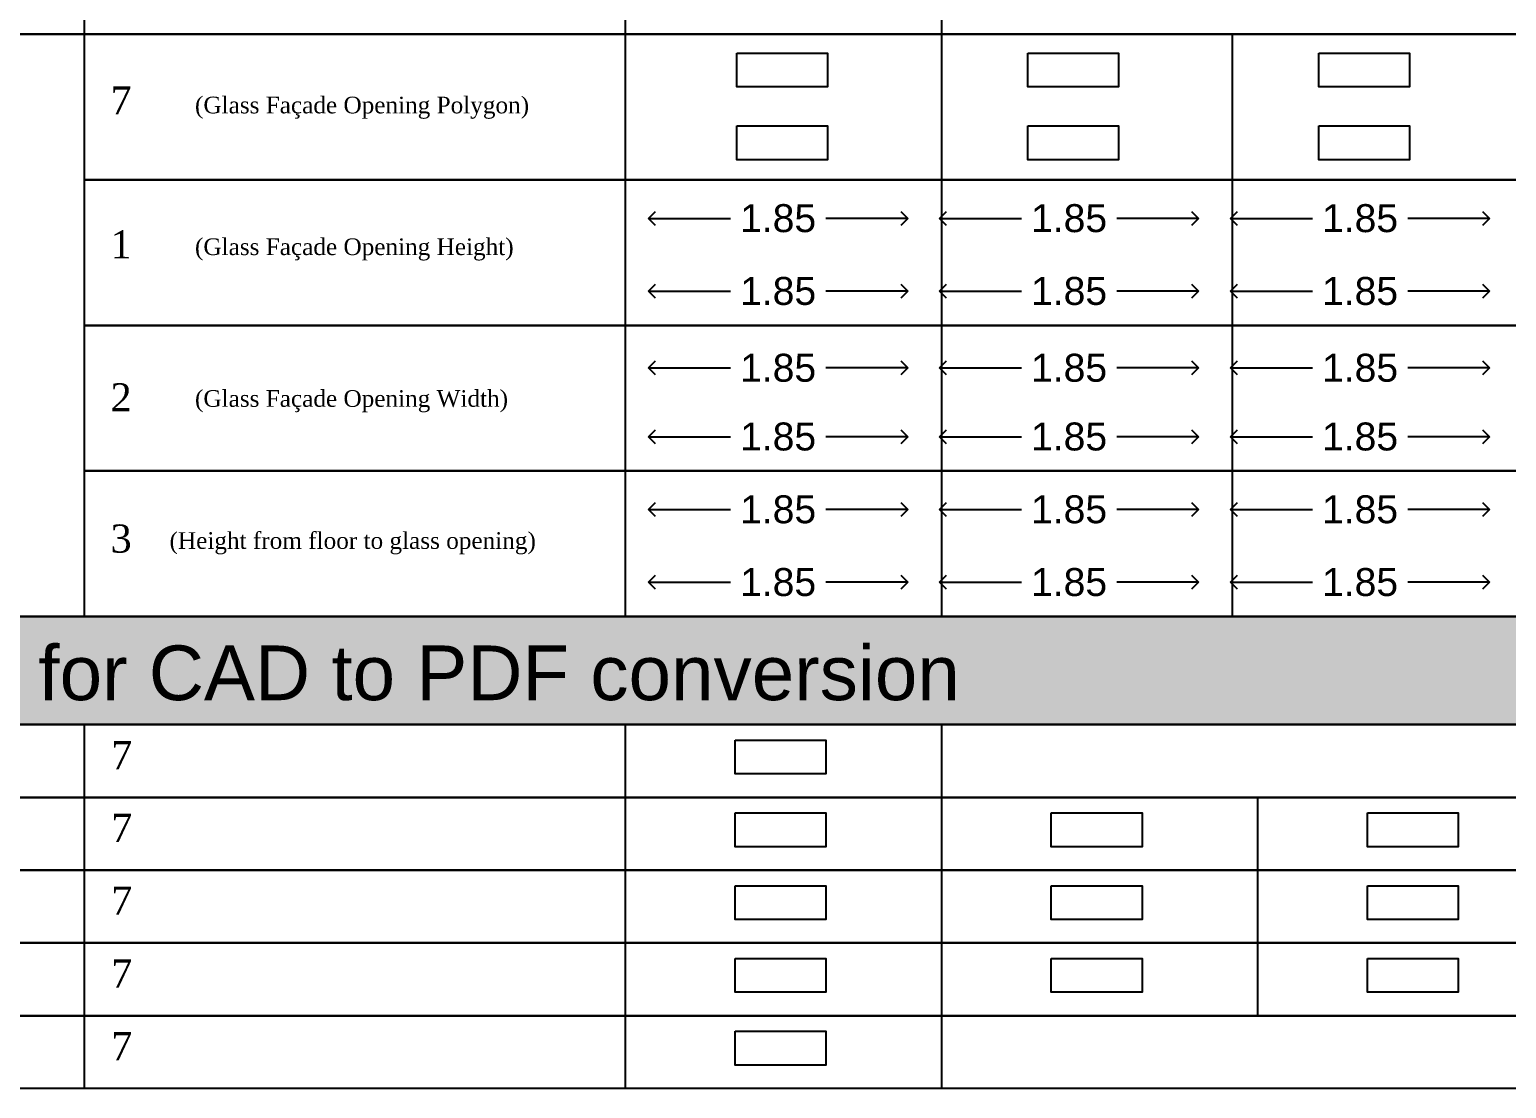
# Model space of a CAD drawing. Header units: millimetres. Extents: x -9481 to -9286, y 28706 to 28853.
# Drawn here: x -9462.12 to -9451.56, y 28735.88 to 28743.46 of the extents above; entities that cross this region are included whole.
import ezdxf

# ---------------------------------------------------------------- set-up
doc = ezdxf.new("R2010")
doc.units = ezdxf.units.MM
doc.header["$PDMODE"] = 34
doc.header["$PDSIZE"] = -15
doc.linetypes.add('CONTINULUS', pattern=[0])
for name, color, linetype in [('BLK_1_FLR_0_GLASS_FACADE_1', 7, 'Continuous'), ('BLK_1_FLR_0_GLASS_FACADE_2', 7, 'Continuous'), ('BLK_1_FLR_1_FLOOR_PLAN', 7, 'Continuous'), ('BLK_1_FLR_1_GLASS_FACADE_1', 7, 'Continuous'), ('BLK_1_FLR_1_GLASS_FACADE_2', 7, 'Continuous'), ('BLK_1_FLR_2_FLOOR_PLAN', 7, 'Continuous'), ('BLK_1_FLR_2_GLASS_FACADE_1', 7, 'Continuous'), ('BLK_1_FLR_2_GLASS_FACADE_2', 7, 'Continuous'), ('BLK_1_FLR_3_FLOOR_PLAN', 7, 'Continuous'), ('ELEVATION_PLAN_1', 7, 'Continuous'), ('ELEVATION_PLAN_2', 7, 'Continuous'), ('ELEVATION_PLAN_3', 7, 'Continuous'), ('HATCH', 7, 'Continuous'), ('SECTION_PLAN_1', 7, 'Continuous'), ('SECTION_PLAN_2', 7, 'Continuous'), ('SECTION_PLAN_3', 7, 'Continuous'), ('SERVICE_PLAN', 7, 'Continuous'), ('SITE_PLAN', 7, 'Continuous')]:
    doc.layers.add(name, color=color, linetype=linetype)
doc.layers.add('PLAN', color=7, linetype='Continuous', lineweight=40)
doc.styles.add('Arial', font='arial.ttf', dxfattribs={"height": 0.2})
doc.styles.add('MtXpl_Georgia', font='georgiab.ttf')
doc.styles.get("Standard").update_dxf_attribs({"font": 'arial.ttf', "height": 0.25})
doc.styles.add('style2', font='arial.ttf', dxfattribs={"height": 0.3})
doc.dimstyles.new('INT DIM', dxfattribs={"dimtxt": 0.3, "dimasz": 0.1, "dimexe": 0.18, "dimexo": 0.0625, "dimgap": 0.09, "dimtad": 0, "dimzin": 0, "dimdsep": 46, "dimtxsty": 'style2', "dimblk": 'OPEN90', "dimcen": 0.09, "dimse1": 1, "dimse2": 1, "dimclrd": 250, "dimclrt": 256, "dimadec": 0, "dimazin": 0, "dimtfac": 1, "dimtofl": 0, "dimtmove": 0, "dimatfit": 3, "dimfxl": 0, "dimtolj": 1, "dimtzin": 0, "dimlwd": -1, "dimarcsym": 0})

# ---------------------------------------------------------------- blocks, each defined once
blk = doc.blocks.new('_Open90')
at = {"layer": 'PLAN', "color": 0, "lineweight": -2}
for p, q in [((0, 0), (-1, 0)), ((-0.5, 0.5), (0, 0)), ((0, 0), (-0.5, -0.5))]:
    blk.add_line(p, q, dxfattribs=at)
blk = doc.blocks.new('*D237')
at = {"layer": 'BLK_1_FLR_0_GLASS_FACADE_1', "color": 250, "ltscale": 0.05}
for p, q in [((-9457.595628, 28742.10869), (-9457.109791, 28742.10869)), ((-9455.942353, 28742.10869), (-9456.428191, 28742.10869))]:
    blk.add_line(p, q, dxfattribs=at)
at = {"layer": 'Defpoints', "color": 0}
for p in [(-9457.695628, 28742.313232), (-9455.842353, 28742.313232), (-9455.842353, 28742.10869)]:
    blk.add_point(p, dxfattribs=at)
at = {"layer": 'BLK_1_FLR_0_GLASS_FACADE_1', "color": 250, "xscale": 0.1, "yscale": 0.1, "zscale": 0.1, "rotation": 180}
blk.add_blockref('_Open90', (-9457.695628, 28742.10869), dxfattribs=at)
at = {"layer": 'BLK_1_FLR_0_GLASS_FACADE_1', "color": 250, "xscale": 0.1, "yscale": 0.1, "zscale": 0.1}
blk.add_blockref('_Open90', (-9455.842353, 28742.10869), dxfattribs=at)
at = {"layer": 'BLK_1_FLR_0_GLASS_FACADE_1', "linetype": 'CONTINULUS', "ltscale": 0.05, "insert": (-9456.768991, 28742.10869), "char_height": 0.2, "attachment_point": 5, "style": 'Arial'}
blk.add_mtext('\\A1;1.85', dxfattribs=at)
blk = doc.blocks.new('*D238')
at = {"layer": 'BLK_1_FLR_0_GLASS_FACADE_2', "color": 250, "ltscale": 0.05}
for p, q in [((-9457.595628, 28741.588043), (-9457.109791, 28741.588043)), ((-9455.942353, 28741.588043), (-9456.428191, 28741.588043))]:
    blk.add_line(p, q, dxfattribs=at)
at = {"layer": 'Defpoints', "color": 0}
for p in [(-9457.695628, 28741.792585), (-9455.842353, 28741.792585), (-9455.842353, 28741.588043)]:
    blk.add_point(p, dxfattribs=at)
at = {"layer": 'BLK_1_FLR_0_GLASS_FACADE_2', "color": 250, "xscale": 0.1, "yscale": 0.1, "zscale": 0.1, "rotation": 180}
blk.add_blockref('_Open90', (-9457.695628, 28741.588043), dxfattribs=at)
at = {"layer": 'BLK_1_FLR_0_GLASS_FACADE_2', "color": 250, "xscale": 0.1, "yscale": 0.1, "zscale": 0.1}
blk.add_blockref('_Open90', (-9455.842353, 28741.588043), dxfattribs=at)
at = {"layer": 'BLK_1_FLR_0_GLASS_FACADE_2', "linetype": 'CONTINULUS', "ltscale": 0.05, "insert": (-9456.768991, 28741.588043), "char_height": 0.2, "attachment_point": 5, "style": 'Arial'}
blk.add_mtext('\\A1;1.85', dxfattribs=at)
blk = doc.blocks.new('*D241')
at = {"layer": 'BLK_1_FLR_0_GLASS_FACADE_2', "color": 250, "ltscale": 0.05}
for p, q in [((-9457.595628, 28740.546749), (-9457.109791, 28740.546749)), ((-9455.942353, 28740.546749), (-9456.428191, 28740.546749))]:
    blk.add_line(p, q, dxfattribs=at)
at = {"layer": 'Defpoints', "color": 0}
for p in [(-9457.695628, 28740.751292), (-9455.842353, 28740.751292), (-9455.842353, 28740.546749)]:
    blk.add_point(p, dxfattribs=at)
at = {"layer": 'BLK_1_FLR_0_GLASS_FACADE_2', "color": 250, "xscale": 0.1, "yscale": 0.1, "zscale": 0.1, "rotation": 180}
blk.add_blockref('_Open90', (-9457.695628, 28740.546749), dxfattribs=at)
at = {"layer": 'BLK_1_FLR_0_GLASS_FACADE_2', "color": 250, "xscale": 0.1, "yscale": 0.1, "zscale": 0.1}
blk.add_blockref('_Open90', (-9455.842353, 28740.546749), dxfattribs=at)
at = {"layer": 'BLK_1_FLR_0_GLASS_FACADE_2', "linetype": 'CONTINULUS', "ltscale": 0.05, "insert": (-9456.768991, 28740.546749), "char_height": 0.2, "attachment_point": 5, "style": 'Arial'}
blk.add_mtext('\\A1;1.85', dxfattribs=at)
blk = doc.blocks.new('*D240')
at = {"layer": 'BLK_1_FLR_0_GLASS_FACADE_1', "color": 250, "ltscale": 0.05}
for p, q in [((-9457.595628, 28740.026102), (-9457.109791, 28740.026102)), ((-9455.942353, 28740.026102), (-9456.428191, 28740.026102))]:
    blk.add_line(p, q, dxfattribs=at)
at = {"layer": 'Defpoints', "color": 0}
for p in [(-9457.695628, 28740.230645), (-9455.842353, 28740.230645), (-9455.842353, 28740.026102)]:
    blk.add_point(p, dxfattribs=at)
at = {"layer": 'BLK_1_FLR_0_GLASS_FACADE_1', "color": 250, "xscale": 0.1, "yscale": 0.1, "zscale": 0.1, "rotation": 180}
blk.add_blockref('_Open90', (-9457.695628, 28740.026102), dxfattribs=at)
at = {"layer": 'BLK_1_FLR_0_GLASS_FACADE_1', "color": 250, "xscale": 0.1, "yscale": 0.1, "zscale": 0.1}
blk.add_blockref('_Open90', (-9455.842353, 28740.026102), dxfattribs=at)
at = {"layer": 'BLK_1_FLR_0_GLASS_FACADE_1', "linetype": 'CONTINULUS', "ltscale": 0.05, "insert": (-9456.768991, 28740.026102), "char_height": 0.2, "attachment_point": 5, "style": 'Arial'}
blk.add_mtext('\\A1;1.85', dxfattribs=at)
blk = doc.blocks.new('*D239')
at = {"layer": 'BLK_1_FLR_0_GLASS_FACADE_2', "color": 250, "ltscale": 0.05}
for p, q in [((-9457.595628, 28739.505455), (-9457.109791, 28739.505455)), ((-9455.942353, 28739.505455), (-9456.428191, 28739.505455))]:
    blk.add_line(p, q, dxfattribs=at)
at = {"layer": 'Defpoints', "color": 0}
for p in [(-9457.695628, 28739.709998), (-9455.842353, 28739.709998), (-9455.842353, 28739.505455)]:
    blk.add_point(p, dxfattribs=at)
at = {"layer": 'BLK_1_FLR_0_GLASS_FACADE_2', "color": 250, "xscale": 0.1, "yscale": 0.1, "zscale": 0.1, "rotation": 180}
blk.add_blockref('_Open90', (-9457.695628, 28739.505455), dxfattribs=at)
at = {"layer": 'BLK_1_FLR_0_GLASS_FACADE_2', "color": 250, "xscale": 0.1, "yscale": 0.1, "zscale": 0.1}
blk.add_blockref('_Open90', (-9455.842353, 28739.505455), dxfattribs=at)
at = {"layer": 'BLK_1_FLR_0_GLASS_FACADE_2', "linetype": 'CONTINULUS', "ltscale": 0.05, "insert": (-9456.768991, 28739.505455), "char_height": 0.2, "attachment_point": 5, "style": 'Arial'}
blk.add_mtext('\\A1;1.85', dxfattribs=at)
blk = doc.blocks.new('*D242')
at = {"layer": 'BLK_1_FLR_0_GLASS_FACADE_1', "color": 250, "ltscale": 0.05}
for p, q in [((-9457.595628, 28741.038517), (-9457.109791, 28741.038517)), ((-9455.942353, 28741.038517), (-9456.428191, 28741.038517))]:
    blk.add_line(p, q, dxfattribs=at)
at = {"layer": 'Defpoints', "color": 0}
for p in [(-9457.695628, 28741.24306), (-9455.842353, 28741.24306), (-9455.842353, 28741.038517)]:
    blk.add_point(p, dxfattribs=at)
at = {"layer": 'BLK_1_FLR_0_GLASS_FACADE_1', "color": 250, "xscale": 0.1, "yscale": 0.1, "zscale": 0.1, "rotation": 180}
blk.add_blockref('_Open90', (-9457.695628, 28741.038517), dxfattribs=at)
at = {"layer": 'BLK_1_FLR_0_GLASS_FACADE_1', "color": 250, "xscale": 0.1, "yscale": 0.1, "zscale": 0.1}
blk.add_blockref('_Open90', (-9455.842353, 28741.038517), dxfattribs=at)
at = {"layer": 'BLK_1_FLR_0_GLASS_FACADE_1', "linetype": 'CONTINULUS', "ltscale": 0.05, "insert": (-9456.768991, 28741.038517), "char_height": 0.2, "attachment_point": 5, "style": 'Arial'}
blk.add_mtext('\\A1;1.85', dxfattribs=at)
blk = doc.blocks.new('*D248')
at = {"layer": 'BLK_1_FLR_1_GLASS_FACADE_1', "color": 250, "ltscale": 0.05}
for p, q in [((-9455.514868, 28742.10869), (-9455.029031, 28742.10869)), ((-9453.861594, 28742.10869), (-9454.347431, 28742.10869))]:
    blk.add_line(p, q, dxfattribs=at)
at = {"layer": 'Defpoints', "color": 0}
for p in [(-9455.614868, 28742.313232), (-9453.761594, 28742.313232), (-9453.761594, 28742.10869)]:
    blk.add_point(p, dxfattribs=at)
at = {"layer": 'BLK_1_FLR_1_GLASS_FACADE_1', "color": 250, "xscale": 0.1, "yscale": 0.1, "zscale": 0.1, "rotation": 180}
blk.add_blockref('_Open90', (-9455.614868, 28742.10869), dxfattribs=at)
at = {"layer": 'BLK_1_FLR_1_GLASS_FACADE_1', "color": 250, "xscale": 0.1, "yscale": 0.1, "zscale": 0.1}
blk.add_blockref('_Open90', (-9453.761594, 28742.10869), dxfattribs=at)
at = {"layer": 'BLK_1_FLR_1_GLASS_FACADE_1', "linetype": 'CONTINULUS', "ltscale": 0.05, "insert": (-9454.688231, 28742.10869), "char_height": 0.2, "attachment_point": 5, "style": 'Arial'}
blk.add_mtext('\\A1;1.85', dxfattribs=at)
blk = doc.blocks.new('*D243')
at = {"layer": 'BLK_1_FLR_1_GLASS_FACADE_2', "color": 250, "ltscale": 0.05}
for p, q in [((-9455.514868, 28741.588043), (-9455.029031, 28741.588043)), ((-9453.861594, 28741.588043), (-9454.347431, 28741.588043))]:
    blk.add_line(p, q, dxfattribs=at)
at = {"layer": 'Defpoints', "color": 0}
for p in [(-9455.614868, 28741.792585), (-9453.761594, 28741.792585), (-9453.761594, 28741.588043)]:
    blk.add_point(p, dxfattribs=at)
at = {"layer": 'BLK_1_FLR_1_GLASS_FACADE_2', "color": 250, "xscale": 0.1, "yscale": 0.1, "zscale": 0.1, "rotation": 180}
blk.add_blockref('_Open90', (-9455.614868, 28741.588043), dxfattribs=at)
at = {"layer": 'BLK_1_FLR_1_GLASS_FACADE_2', "color": 250, "xscale": 0.1, "yscale": 0.1, "zscale": 0.1}
blk.add_blockref('_Open90', (-9453.761594, 28741.588043), dxfattribs=at)
at = {"layer": 'BLK_1_FLR_1_GLASS_FACADE_2', "linetype": 'CONTINULUS', "ltscale": 0.05, "insert": (-9454.688231, 28741.588043), "char_height": 0.2, "attachment_point": 5, "style": 'Arial'}
blk.add_mtext('\\A1;1.85', dxfattribs=at)
blk = doc.blocks.new('*D244')
at = {"layer": 'BLK_1_FLR_1_GLASS_FACADE_2', "color": 250, "ltscale": 0.05}
for p, q in [((-9455.514868, 28740.546749), (-9455.029031, 28740.546749)), ((-9453.861594, 28740.546749), (-9454.347431, 28740.546749))]:
    blk.add_line(p, q, dxfattribs=at)
at = {"layer": 'Defpoints', "color": 0}
for p in [(-9455.614868, 28740.751292), (-9453.761594, 28740.751292), (-9453.761594, 28740.546749)]:
    blk.add_point(p, dxfattribs=at)
at = {"layer": 'BLK_1_FLR_1_GLASS_FACADE_2', "color": 250, "xscale": 0.1, "yscale": 0.1, "zscale": 0.1, "rotation": 180}
blk.add_blockref('_Open90', (-9455.614868, 28740.546749), dxfattribs=at)
at = {"layer": 'BLK_1_FLR_1_GLASS_FACADE_2', "color": 250, "xscale": 0.1, "yscale": 0.1, "zscale": 0.1}
blk.add_blockref('_Open90', (-9453.761594, 28740.546749), dxfattribs=at)
at = {"layer": 'BLK_1_FLR_1_GLASS_FACADE_2', "linetype": 'CONTINULUS', "ltscale": 0.05, "insert": (-9454.688231, 28740.546749), "char_height": 0.2, "attachment_point": 5, "style": 'Arial'}
blk.add_mtext('\\A1;1.85', dxfattribs=at)
blk = doc.blocks.new('*D245')
at = {"layer": 'BLK_1_FLR_1_GLASS_FACADE_1', "color": 250, "ltscale": 0.05}
for p, q in [((-9455.514868, 28740.026102), (-9455.029031, 28740.026102)), ((-9453.861594, 28740.026102), (-9454.347431, 28740.026102))]:
    blk.add_line(p, q, dxfattribs=at)
at = {"layer": 'Defpoints', "color": 0}
for p in [(-9455.614868, 28740.230645), (-9453.761594, 28740.230645), (-9453.761594, 28740.026102)]:
    blk.add_point(p, dxfattribs=at)
at = {"layer": 'BLK_1_FLR_1_GLASS_FACADE_1', "color": 250, "xscale": 0.1, "yscale": 0.1, "zscale": 0.1, "rotation": 180}
blk.add_blockref('_Open90', (-9455.614868, 28740.026102), dxfattribs=at)
at = {"layer": 'BLK_1_FLR_1_GLASS_FACADE_1', "color": 250, "xscale": 0.1, "yscale": 0.1, "zscale": 0.1}
blk.add_blockref('_Open90', (-9453.761594, 28740.026102), dxfattribs=at)
at = {"layer": 'BLK_1_FLR_1_GLASS_FACADE_1', "linetype": 'CONTINULUS', "ltscale": 0.05, "insert": (-9454.688231, 28740.026102), "char_height": 0.2, "attachment_point": 5, "style": 'Arial'}
blk.add_mtext('\\A1;1.85', dxfattribs=at)
blk = doc.blocks.new('*D246')
at = {"layer": 'BLK_1_FLR_1_GLASS_FACADE_2', "color": 250, "ltscale": 0.05}
for p, q in [((-9455.514868, 28739.505455), (-9455.029031, 28739.505455)), ((-9453.861594, 28739.505455), (-9454.347431, 28739.505455))]:
    blk.add_line(p, q, dxfattribs=at)
at = {"layer": 'Defpoints', "color": 0}
for p in [(-9455.614868, 28739.709998), (-9453.761594, 28739.709998), (-9453.761594, 28739.505455)]:
    blk.add_point(p, dxfattribs=at)
at = {"layer": 'BLK_1_FLR_1_GLASS_FACADE_2', "color": 250, "xscale": 0.1, "yscale": 0.1, "zscale": 0.1, "rotation": 180}
blk.add_blockref('_Open90', (-9455.614868, 28739.505455), dxfattribs=at)
at = {"layer": 'BLK_1_FLR_1_GLASS_FACADE_2', "color": 250, "xscale": 0.1, "yscale": 0.1, "zscale": 0.1}
blk.add_blockref('_Open90', (-9453.761594, 28739.505455), dxfattribs=at)
at = {"layer": 'BLK_1_FLR_1_GLASS_FACADE_2', "linetype": 'CONTINULUS', "ltscale": 0.05, "insert": (-9454.688231, 28739.505455), "char_height": 0.2, "attachment_point": 5, "style": 'Arial'}
blk.add_mtext('\\A1;1.85', dxfattribs=at)
blk = doc.blocks.new('*D247')
at = {"layer": 'BLK_1_FLR_1_GLASS_FACADE_1', "color": 250, "ltscale": 0.05}
for p, q in [((-9455.514868, 28741.038517), (-9455.029031, 28741.038517)), ((-9453.861594, 28741.038517), (-9454.347431, 28741.038517))]:
    blk.add_line(p, q, dxfattribs=at)
at = {"layer": 'Defpoints', "color": 0}
for p in [(-9455.614868, 28741.24306), (-9453.761594, 28741.24306), (-9453.761594, 28741.038517)]:
    blk.add_point(p, dxfattribs=at)
at = {"layer": 'BLK_1_FLR_1_GLASS_FACADE_1', "color": 250, "xscale": 0.1, "yscale": 0.1, "zscale": 0.1, "rotation": 180}
blk.add_blockref('_Open90', (-9455.614868, 28741.038517), dxfattribs=at)
at = {"layer": 'BLK_1_FLR_1_GLASS_FACADE_1', "color": 250, "xscale": 0.1, "yscale": 0.1, "zscale": 0.1}
blk.add_blockref('_Open90', (-9453.761594, 28741.038517), dxfattribs=at)
at = {"layer": 'BLK_1_FLR_1_GLASS_FACADE_1', "linetype": 'CONTINULUS', "ltscale": 0.05, "insert": (-9454.688231, 28741.038517), "char_height": 0.2, "attachment_point": 5, "style": 'Arial'}
blk.add_mtext('\\A1;1.85', dxfattribs=at)
blk = doc.blocks.new('*D249')
at = {"layer": 'BLK_1_FLR_2_GLASS_FACADE_1', "color": 250, "ltscale": 0.05}
for p, q in [((-9453.434102, 28742.10869), (-9452.948265, 28742.10869)), ((-9451.780828, 28742.10869), (-9452.266665, 28742.10869))]:
    blk.add_line(p, q, dxfattribs=at)
at = {"layer": 'Defpoints', "color": 0}
for p in [(-9453.534102, 28742.313232), (-9451.680828, 28742.313232), (-9451.680828, 28742.10869)]:
    blk.add_point(p, dxfattribs=at)
at = {"layer": 'BLK_1_FLR_2_GLASS_FACADE_1', "color": 250, "xscale": 0.1, "yscale": 0.1, "zscale": 0.1, "rotation": 180}
blk.add_blockref('_Open90', (-9453.534102, 28742.10869), dxfattribs=at)
at = {"layer": 'BLK_1_FLR_2_GLASS_FACADE_1', "color": 250, "xscale": 0.1, "yscale": 0.1, "zscale": 0.1}
blk.add_blockref('_Open90', (-9451.680828, 28742.10869), dxfattribs=at)
at = {"layer": 'BLK_1_FLR_2_GLASS_FACADE_1', "linetype": 'CONTINULUS', "ltscale": 0.05, "insert": (-9452.607465, 28742.10869), "char_height": 0.2, "attachment_point": 5, "style": 'Arial'}
blk.add_mtext('\\A1;1.85', dxfattribs=at)
blk = doc.blocks.new('*D250')
at = {"layer": 'BLK_1_FLR_2_GLASS_FACADE_2', "color": 250, "ltscale": 0.05}
for p, q in [((-9453.434102, 28741.588043), (-9452.948265, 28741.588043)), ((-9451.780828, 28741.588043), (-9452.266665, 28741.588043))]:
    blk.add_line(p, q, dxfattribs=at)
at = {"layer": 'Defpoints', "color": 0}
for p in [(-9453.534102, 28741.792585), (-9451.680828, 28741.792585), (-9451.680828, 28741.588043)]:
    blk.add_point(p, dxfattribs=at)
at = {"layer": 'BLK_1_FLR_2_GLASS_FACADE_2', "color": 250, "xscale": 0.1, "yscale": 0.1, "zscale": 0.1, "rotation": 180}
blk.add_blockref('_Open90', (-9453.534102, 28741.588043), dxfattribs=at)
at = {"layer": 'BLK_1_FLR_2_GLASS_FACADE_2', "color": 250, "xscale": 0.1, "yscale": 0.1, "zscale": 0.1}
blk.add_blockref('_Open90', (-9451.680828, 28741.588043), dxfattribs=at)
at = {"layer": 'BLK_1_FLR_2_GLASS_FACADE_2', "linetype": 'CONTINULUS', "ltscale": 0.05, "insert": (-9452.607465, 28741.588043), "char_height": 0.2, "attachment_point": 5, "style": 'Arial'}
blk.add_mtext('\\A1;1.85', dxfattribs=at)
blk = doc.blocks.new('*D251')
at = {"layer": 'BLK_1_FLR_2_GLASS_FACADE_2', "color": 250, "ltscale": 0.05}
for p, q in [((-9453.434102, 28740.546749), (-9452.948265, 28740.546749)), ((-9451.780828, 28740.546749), (-9452.266665, 28740.546749))]:
    blk.add_line(p, q, dxfattribs=at)
at = {"layer": 'Defpoints', "color": 0}
for p in [(-9453.534102, 28740.751292), (-9451.680828, 28740.751292), (-9451.680828, 28740.546749)]:
    blk.add_point(p, dxfattribs=at)
at = {"layer": 'BLK_1_FLR_2_GLASS_FACADE_2', "color": 250, "xscale": 0.1, "yscale": 0.1, "zscale": 0.1, "rotation": 180}
blk.add_blockref('_Open90', (-9453.534102, 28740.546749), dxfattribs=at)
at = {"layer": 'BLK_1_FLR_2_GLASS_FACADE_2', "color": 250, "xscale": 0.1, "yscale": 0.1, "zscale": 0.1}
blk.add_blockref('_Open90', (-9451.680828, 28740.546749), dxfattribs=at)
at = {"layer": 'BLK_1_FLR_2_GLASS_FACADE_2', "linetype": 'CONTINULUS', "ltscale": 0.05, "insert": (-9452.607465, 28740.546749), "char_height": 0.2, "attachment_point": 5, "style": 'Arial'}
blk.add_mtext('\\A1;1.85', dxfattribs=at)
blk = doc.blocks.new('*D252')
at = {"layer": 'BLK_1_FLR_2_GLASS_FACADE_1', "color": 250, "ltscale": 0.05}
for p, q in [((-9453.434102, 28740.026102), (-9452.948265, 28740.026102)), ((-9451.780828, 28740.026102), (-9452.266665, 28740.026102))]:
    blk.add_line(p, q, dxfattribs=at)
at = {"layer": 'Defpoints', "color": 0}
for p in [(-9453.534102, 28740.230645), (-9451.680828, 28740.230645), (-9451.680828, 28740.026102)]:
    blk.add_point(p, dxfattribs=at)
at = {"layer": 'BLK_1_FLR_2_GLASS_FACADE_1', "color": 250, "xscale": 0.1, "yscale": 0.1, "zscale": 0.1, "rotation": 180}
blk.add_blockref('_Open90', (-9453.534102, 28740.026102), dxfattribs=at)
at = {"layer": 'BLK_1_FLR_2_GLASS_FACADE_1', "color": 250, "xscale": 0.1, "yscale": 0.1, "zscale": 0.1}
blk.add_blockref('_Open90', (-9451.680828, 28740.026102), dxfattribs=at)
at = {"layer": 'BLK_1_FLR_2_GLASS_FACADE_1', "linetype": 'CONTINULUS', "ltscale": 0.05, "insert": (-9452.607465, 28740.026102), "char_height": 0.2, "attachment_point": 5, "style": 'Arial'}
blk.add_mtext('\\A1;1.85', dxfattribs=at)
blk = doc.blocks.new('*D253')
at = {"layer": 'BLK_1_FLR_2_GLASS_FACADE_2', "color": 250, "ltscale": 0.05}
for p, q in [((-9453.434102, 28739.505455), (-9452.948265, 28739.505455)), ((-9451.780828, 28739.505455), (-9452.266665, 28739.505455))]:
    blk.add_line(p, q, dxfattribs=at)
at = {"layer": 'Defpoints', "color": 0}
for p in [(-9453.534102, 28739.709998), (-9451.680828, 28739.709998), (-9451.680828, 28739.505455)]:
    blk.add_point(p, dxfattribs=at)
at = {"layer": 'BLK_1_FLR_2_GLASS_FACADE_2', "color": 250, "xscale": 0.1, "yscale": 0.1, "zscale": 0.1, "rotation": 180}
blk.add_blockref('_Open90', (-9453.534102, 28739.505455), dxfattribs=at)
at = {"layer": 'BLK_1_FLR_2_GLASS_FACADE_2', "color": 250, "xscale": 0.1, "yscale": 0.1, "zscale": 0.1}
blk.add_blockref('_Open90', (-9451.680828, 28739.505455), dxfattribs=at)
at = {"layer": 'BLK_1_FLR_2_GLASS_FACADE_2', "linetype": 'CONTINULUS', "ltscale": 0.05, "insert": (-9452.607465, 28739.505455), "char_height": 0.2, "attachment_point": 5, "style": 'Arial'}
blk.add_mtext('\\A1;1.85', dxfattribs=at)
blk = doc.blocks.new('*D254')
at = {"layer": 'BLK_1_FLR_2_GLASS_FACADE_1', "color": 250, "ltscale": 0.05}
for p, q in [((-9453.434102, 28741.038517), (-9452.948265, 28741.038517)), ((-9451.780828, 28741.038517), (-9452.266665, 28741.038517))]:
    blk.add_line(p, q, dxfattribs=at)
at = {"layer": 'Defpoints', "color": 0}
for p in [(-9453.534102, 28741.24306), (-9451.680828, 28741.24306), (-9451.680828, 28741.038517)]:
    blk.add_point(p, dxfattribs=at)
at = {"layer": 'BLK_1_FLR_2_GLASS_FACADE_1', "color": 250, "xscale": 0.1, "yscale": 0.1, "zscale": 0.1, "rotation": 180}
blk.add_blockref('_Open90', (-9453.534102, 28741.038517), dxfattribs=at)
at = {"layer": 'BLK_1_FLR_2_GLASS_FACADE_1', "color": 250, "xscale": 0.1, "yscale": 0.1, "zscale": 0.1}
blk.add_blockref('_Open90', (-9451.680828, 28741.038517), dxfattribs=at)
at = {"layer": 'BLK_1_FLR_2_GLASS_FACADE_1', "linetype": 'CONTINULUS', "ltscale": 0.05, "insert": (-9452.607465, 28741.038517), "char_height": 0.2, "attachment_point": 5, "style": 'Arial'}
blk.add_mtext('\\A1;1.85', dxfattribs=at)

msp = doc.modelspace()

# ---------------------------------------------------------------- hatches: boundary and pattern name
at = {"layer": 'HATCH', "linetype": 'CONTINULUS', "ltscale": 0.05}
h = msp.add_hatch(color=241, dxfattribs=at)
h.dxf.hatch_style = 1
h.paths.add_polyline_path([(-9481.257899, 28739.260469), (-9481.257899, 28738.48724), (-9442.229952, 28738.48724), (-9442.229952, 28739.260469)])

# ---------------------------------------------------------------- linework, layer by layer
for p, q in [((-9461.731845, 28743.946292), (-9461.731845, 28743.425645)), ((-9457.862239, 28743.946292), (-9457.862239, 28743.425645)), ((-9455.60159, 28743.946292), (-9455.60159, 28743.425645)), ((-9461.731845, 28743.425645), (-9461.731845, 28742.903495)), ((-9457.862239, 28743.425645), (-9457.862239, 28742.904998)), ((-9455.60159, 28743.425645), (-9455.60159, 28742.904998)), ((-9453.52083, 28743.425645), (-9453.52083, 28739.260469)), ((-9461.731845, 28742.904998), (-9461.731845, 28742.382848)), ((-9457.862239, 28742.904998), (-9457.862239, 28742.384351)), ((-9455.60159, 28742.904998), (-9455.60159, 28742.384351)), ((-9461.731845, 28742.384351), (-9461.731845, 28741.862201)), ((-9457.862239, 28742.384351), (-9457.862239, 28741.863704)), ((-9455.60159, 28742.384351), (-9455.60159, 28741.863704)), ((-9461.731845, 28741.863704), (-9461.731845, 28741.341554)), ((-9457.862239, 28741.863704), (-9457.862239, 28741.343057)), ((-9455.60159, 28741.863704), (-9455.60159, 28741.343057)), ((-9461.731845, 28741.343057), (-9461.731845, 28740.820907)), ((-9457.862239, 28741.343057), (-9457.862239, 28740.82241)), ((-9455.60159, 28741.343057), (-9455.60159, 28740.82241)), ((-9461.731845, 28740.82241), (-9461.731845, 28740.30026)), ((-9457.862239, 28740.82241), (-9457.862239, 28740.301763)), ((-9455.60159, 28740.82241), (-9455.60159, 28740.301763)), ((-9461.731845, 28740.301763), (-9461.731845, 28739.779613)), ((-9457.862239, 28740.301763), (-9457.862239, 28739.781116)), ((-9455.60159, 28740.301763), (-9455.60159, 28739.781116)), ((-9461.731845, 28739.781116), (-9461.731845, 28739.258966)), ((-9457.862239, 28739.781116), (-9457.862239, 28739.260469)), ((-9455.60159, 28739.781116), (-9455.60159, 28739.260469)), ((-9461.731845, 28738.48724), (-9461.731845, 28735.884005)), ((-9457.862239, 28738.48724), (-9457.862239, 28735.884005)), ((-9455.60159, 28738.48724), (-9455.60159, 28735.884005)), ((-9453.340941, 28737.966593), (-9453.340941, 28736.404652))]:
    msp.add_line(p, q)
for points in [[(-9461.731845, 28743.946292), (-9442.229952, 28743.946292), (-9442.229952, 28743.425645), (-9481.2579, 28743.425645), (-9481.2579, 28743.946292), (-9481.2579, 28743.946292)], [(-9481.2579, 28742.904998), (-9481.2579, 28743.425645), (-9442.229952, 28743.425645), (-9442.229952, 28742.904998)], [(-9442.229952, 28742.904998), (-9442.229952, 28742.384351), (-9461.731845, 28742.384351)], [(-9461.731845, 28742.384351), (-9442.229952, 28742.384351), (-9442.229952, 28741.863704)], [(-9442.229952, 28741.863704), (-9442.229952, 28741.343057), (-9461.731845, 28741.343057)], [(-9461.731845, 28741.343057), (-9442.229952, 28741.343057), (-9442.229952, 28740.82241)], [(-9442.229952, 28740.82241), (-9442.229952, 28740.301763), (-9461.731845, 28740.301763)], [(-9461.731845, 28740.301763), (-9442.229952, 28740.301763), (-9442.229952, 28739.781116)], [(-9442.229952, 28739.781116), (-9442.229952, 28739.260469), (-9481.2579, 28739.260469), (-9481.2579, 28739.781116)]]:
    msp.add_lwpolyline(points)
for points in [[(-9481.257899, 28739.260469), (-9442.229952, 28739.260469), (-9442.229952, 28738.48724), (-9481.257899, 28738.48724), (-9481.257899, 28739.260469)], [(-9481.2579, 28738.48724), (-9442.229952, 28738.48724), (-9442.229952, 28737.966593), (-9481.2579, 28737.966593), (-9481.2579, 28738.48724)], [(-9481.2579, 28737.966593), (-9442.229952, 28737.966593), (-9442.229952, 28737.445946), (-9481.2579, 28737.445946), (-9481.2579, 28737.966593)], [(-9481.2579, 28737.445946), (-9442.229952, 28737.445946), (-9442.229952, 28736.925299), (-9481.2579, 28736.925299), (-9481.2579, 28737.445946)], [(-9481.2579, 28736.925299), (-9442.229952, 28736.925299), (-9442.229952, 28736.404652), (-9481.2579, 28736.404652), (-9481.2579, 28736.925299)], [(-9481.2579, 28736.404652), (-9442.229952, 28736.404652), (-9442.229952, 28735.884005), (-9481.2579, 28735.884005), (-9481.2579, 28736.404652)]]:
    msp.add_lwpolyline(points, close=True)
at = {"layer": 'BLK_1_FLR_0_GLASS_FACADE_1', "color": 7, "linetype": 'CONTINULUS', "ltscale": 0.05}
msp.add_lwpolyline([(-9457.064156, 28743.290814), (-9456.414975, 28743.290814), (-9456.414975, 28743.048664), (-9457.064156, 28743.048664)], close=True, dxfattribs=at)
at = {"layer": 'BLK_1_FLR_0_GLASS_FACADE_2', "color": 7, "linetype": 'CONTINULUS', "ltscale": 0.05}
msp.add_lwpolyline([(-9457.064156, 28742.770167), (-9456.414975, 28742.770167), (-9456.414975, 28742.528018), (-9457.064156, 28742.528018)], close=True, dxfattribs=at)
at = {"layer": 'BLK_1_FLR_1_FLOOR_PLAN', "color": 7, "linetype": 'CONTINULUS', "ltscale": 0.05}
msp.add_lwpolyline([(-9457.076237, 28737.855465), (-9456.427055, 28737.855465), (-9456.427055, 28737.613315), (-9457.076237, 28737.613315)], close=True, dxfattribs=at)
at = {"layer": 'BLK_1_FLR_1_GLASS_FACADE_1', "color": 7, "linetype": 'CONTINULUS', "ltscale": 0.05}
msp.add_lwpolyline([(-9454.983396, 28743.290814), (-9454.334215, 28743.290814), (-9454.334215, 28743.048664), (-9454.983396, 28743.048664)], close=True, dxfattribs=at)
at = {"layer": 'BLK_1_FLR_1_GLASS_FACADE_2', "color": 7, "linetype": 'CONTINULUS', "ltscale": 0.05}
msp.add_lwpolyline([(-9454.983396, 28742.770167), (-9454.334215, 28742.770167), (-9454.334215, 28742.528018), (-9454.983396, 28742.528018)], close=True, dxfattribs=at)
at = {"layer": 'BLK_1_FLR_2_FLOOR_PLAN', "color": 7, "linetype": 'CONTINULUS', "ltscale": 0.05}
msp.add_lwpolyline([(-9454.815588, 28737.855465), (-9454.166406, 28737.855465), (-9454.166406, 28737.613315), (-9454.815588, 28737.613315)], close=True, dxfattribs=at)
at = {"layer": 'BLK_1_FLR_2_GLASS_FACADE_1', "color": 7, "linetype": 'CONTINULUS', "ltscale": 0.05}
msp.add_lwpolyline([(-9452.90263, 28743.290814), (-9452.253449, 28743.290814), (-9452.253449, 28743.048664), (-9452.90263, 28743.048664)], close=True, dxfattribs=at)
at = {"layer": 'BLK_1_FLR_2_GLASS_FACADE_2', "color": 7, "linetype": 'CONTINULUS', "ltscale": 0.05}
msp.add_lwpolyline([(-9452.90263, 28742.770167), (-9452.253449, 28742.770167), (-9452.253449, 28742.528018), (-9452.90263, 28742.528018)], close=True, dxfattribs=at)
at = {"layer": 'BLK_1_FLR_3_FLOOR_PLAN', "color": 7, "linetype": 'CONTINULUS', "ltscale": 0.05}
msp.add_lwpolyline([(-9452.554939, 28737.855465), (-9451.905757, 28737.855465), (-9451.905757, 28737.613315), (-9452.554939, 28737.613315)], close=True, dxfattribs=at)
at = {"layer": 'ELEVATION_PLAN_1', "color": 7, "linetype": 'CONTINULUS', "ltscale": 0.05}
msp.add_lwpolyline([(-9457.076237, 28737.334818), (-9456.427055, 28737.334818), (-9456.427055, 28737.092668), (-9457.076237, 28737.092668)], close=True, dxfattribs=at)
at = {"layer": 'ELEVATION_PLAN_2', "color": 7, "linetype": 'CONTINULUS', "ltscale": 0.05}
msp.add_lwpolyline([(-9454.815588, 28737.334818), (-9454.166406, 28737.334818), (-9454.166406, 28737.092668), (-9454.815588, 28737.092668)], close=True, dxfattribs=at)
at = {"layer": 'ELEVATION_PLAN_3', "color": 7, "linetype": 'CONTINULUS', "ltscale": 0.05}
msp.add_lwpolyline([(-9452.554939, 28737.334818), (-9451.905757, 28737.334818), (-9451.905757, 28737.092668), (-9452.554939, 28737.092668)], close=True, dxfattribs=at)
at = {"layer": 'SECTION_PLAN_1', "color": 7, "linetype": 'CONTINULUS', "ltscale": 0.05}
msp.add_lwpolyline([(-9457.076237, 28736.814171), (-9456.427055, 28736.814171), (-9456.427055, 28736.572021), (-9457.076237, 28736.572021)], close=True, dxfattribs=at)
at = {"layer": 'SECTION_PLAN_2', "color": 7, "linetype": 'CONTINULUS', "ltscale": 0.05}
msp.add_lwpolyline([(-9454.815588, 28736.814171), (-9454.166406, 28736.814171), (-9454.166406, 28736.572021), (-9454.815588, 28736.572021)], close=True, dxfattribs=at)
at = {"layer": 'SECTION_PLAN_3', "color": 7, "linetype": 'CONTINULUS', "ltscale": 0.05}
msp.add_lwpolyline([(-9452.554939, 28736.814171), (-9451.905757, 28736.814171), (-9451.905757, 28736.572021), (-9452.554939, 28736.572021)], close=True, dxfattribs=at)
at = {"layer": 'SERVICE_PLAN', "color": 7, "linetype": 'CONTINULUS', "ltscale": 0.05}
msp.add_lwpolyline([(-9457.076237, 28736.293524), (-9456.427055, 28736.293524), (-9456.427055, 28736.051374), (-9457.076237, 28736.051374)], close=True, dxfattribs=at)
at = {"layer": 'SITE_PLAN', "color": 7, "linetype": 'CONTINULUS', "ltscale": 0.05}
msp.add_lwpolyline([(-9457.076237, 28738.376112), (-9456.427055, 28738.376112), (-9456.427055, 28738.133962), (-9457.076237, 28738.133962)], close=True, dxfattribs=at)

# ---------------------------------------------------------------- texts
at = {"linetype": 'CONTINULUS', "style": 'MtXpl_Georgia'}
for s, height, p in [('7', 0.201222, (-9461.543382, 28742.852125)), ('(Glass Façade Opening Polygon)', 0.119406, (-9460.938921, 28742.859735)), ('1', 0.201222, (-9461.543382, 28741.822361)), ('(Glass Façade Opening Height)', 0.119406, (-9460.938921, 28741.846066)), ('2', 0.201222, (-9461.543382, 28740.727919)), ('(Glass Façade Opening Width)', 0.119406, (-9460.938921, 28740.760318)), ('3', 0.201222, (-9461.543382, 28739.717532)), ('(Height from floor to glass opening)', 0.119406, (-9461.120911, 28739.744091)), ('7', 0.201222, (-9461.538767, 28738.168195)), ('7', 0.201222, (-9461.538767, 28737.647548)), ('7', 0.201222, (-9461.538767, 28737.126901)), ('7', 0.201222, (-9461.538767, 28736.606254)), ('7', 0.201222, (-9461.538767, 28736.085607))]:
    msp.add_text(s, height=height, dxfattribs=at).set_placement(p)
at = {"color": 18, "insert": (-9466.8577, 28739.052952), "char_height": 0.391178, "attachment_point": 1}
msp.add_mtext_dynamic_manual_height_columns('Layers to be drawn for CAD to PDF conversion', width=18.546538, gutter_width=1.63296, heights=[0], dxfattribs=at)

# ---------------------------------------------------------------- dimensions: what is measured, and where the dimension line sits
at = {"layer": 'BLK_1_FLR_0_GLASS_FACADE_1', "color": 1, "linetype": 'CONTINULUS', "ltscale": 0.05}
dim = msp.add_linear_dim(base=(-9455.842353, 28742.10869), p1=(-9457.695628, 28742.313232), p2=(-9455.842353, 28742.313232), dimstyle='INT DIM', override={"dimtxt": 0.2, "dimtxsty": 'Arial', "dimfxl": 0.125, "dimtfill": 1, "dimtfillclr": 7, "dimarcsym": 1}, dxfattribs=at)
dim.commit()
dim.dimension.update_dxf_attribs({"geometry": '*D237', "text_midpoint": (-9456.768991, 28742.10869)})
at = {"layer": 'BLK_1_FLR_0_GLASS_FACADE_1', "color": 2, "linetype": 'CONTINULUS', "ltscale": 0.05}
dim = msp.add_linear_dim(base=(-9455.842353, 28741.038517), p1=(-9457.695628, 28741.24306), p2=(-9455.842353, 28741.24306), dimstyle='INT DIM', override={"dimtxt": 0.2, "dimtxsty": 'Arial', "dimfxl": 0.125, "dimtfill": 1, "dimtfillclr": 7, "dimarcsym": 1}, dxfattribs=at)
dim.commit()
dim.dimension.update_dxf_attribs({"geometry": '*D242', "text_midpoint": (-9456.768991, 28741.038517)})
at = {"layer": 'BLK_1_FLR_0_GLASS_FACADE_1', "color": 3, "linetype": 'CONTINULUS', "ltscale": 0.05}
dim = msp.add_linear_dim(base=(-9455.842353, 28740.026102), p1=(-9457.695628, 28740.230645), p2=(-9455.842353, 28740.230645), dimstyle='INT DIM', override={"dimtxt": 0.2, "dimtxsty": 'Arial', "dimfxl": 0.125, "dimtfill": 1, "dimtfillclr": 7, "dimarcsym": 1}, dxfattribs=at)
dim.commit()
dim.dimension.update_dxf_attribs({"geometry": '*D240', "text_midpoint": (-9456.768991, 28740.026102)})
at = {"layer": 'BLK_1_FLR_0_GLASS_FACADE_2', "color": 1, "linetype": 'CONTINULUS', "ltscale": 0.05}
dim = msp.add_linear_dim(base=(-9455.842353, 28741.588043), p1=(-9457.695628, 28741.792585), p2=(-9455.842353, 28741.792585), dimstyle='INT DIM', override={"dimtxt": 0.2, "dimtxsty": 'Arial', "dimfxl": 0.125, "dimtfill": 1, "dimtfillclr": 7, "dimarcsym": 1}, dxfattribs=at)
dim.commit()
dim.dimension.update_dxf_attribs({"geometry": '*D238', "text_midpoint": (-9456.768991, 28741.588043)})
at = {"layer": 'BLK_1_FLR_0_GLASS_FACADE_2', "color": 2, "linetype": 'CONTINULUS', "ltscale": 0.05}
dim = msp.add_linear_dim(base=(-9455.842353, 28740.546749), p1=(-9457.695628, 28740.751292), p2=(-9455.842353, 28740.751292), dimstyle='INT DIM', override={"dimtxt": 0.2, "dimtxsty": 'Arial', "dimfxl": 0.125, "dimtfill": 1, "dimtfillclr": 7, "dimarcsym": 1}, dxfattribs=at)
dim.commit()
dim.dimension.update_dxf_attribs({"geometry": '*D241', "text_midpoint": (-9456.768991, 28740.546749)})
at = {"layer": 'BLK_1_FLR_0_GLASS_FACADE_2', "color": 3, "linetype": 'CONTINULUS', "ltscale": 0.05}
dim = msp.add_linear_dim(base=(-9455.842353, 28739.505455), p1=(-9457.695628, 28739.709998), p2=(-9455.842353, 28739.709998), dimstyle='INT DIM', override={"dimtxt": 0.2, "dimtxsty": 'Arial', "dimfxl": 0.125, "dimtfill": 1, "dimtfillclr": 7, "dimarcsym": 1}, dxfattribs=at)
dim.commit()
dim.dimension.update_dxf_attribs({"geometry": '*D239', "text_midpoint": (-9456.768991, 28739.505455)})
at = {"layer": 'BLK_1_FLR_1_GLASS_FACADE_1', "color": 1, "linetype": 'CONTINULUS', "ltscale": 0.05}
dim = msp.add_linear_dim(base=(-9453.761594, 28742.10869), p1=(-9455.614868, 28742.313232), p2=(-9453.761594, 28742.313232), dimstyle='INT DIM', override={"dimtxt": 0.2, "dimtxsty": 'Arial', "dimfxl": 0.125, "dimtfill": 1, "dimtfillclr": 7, "dimarcsym": 1}, dxfattribs=at)
dim.commit()
dim.dimension.update_dxf_attribs({"geometry": '*D248', "text_midpoint": (-9454.688231, 28742.10869)})
at = {"layer": 'BLK_1_FLR_1_GLASS_FACADE_1', "color": 2, "linetype": 'CONTINULUS', "ltscale": 0.05}
dim = msp.add_linear_dim(base=(-9453.761594, 28741.038517), p1=(-9455.614868, 28741.24306), p2=(-9453.761594, 28741.24306), dimstyle='INT DIM', override={"dimtxt": 0.2, "dimtxsty": 'Arial', "dimfxl": 0.125, "dimtfill": 1, "dimtfillclr": 7, "dimarcsym": 1}, dxfattribs=at)
dim.commit()
dim.dimension.update_dxf_attribs({"geometry": '*D247', "text_midpoint": (-9454.688231, 28741.038517)})
at = {"layer": 'BLK_1_FLR_1_GLASS_FACADE_1', "color": 3, "linetype": 'CONTINULUS', "ltscale": 0.05}
dim = msp.add_linear_dim(base=(-9453.761594, 28740.026102), p1=(-9455.614868, 28740.230645), p2=(-9453.761594, 28740.230645), dimstyle='INT DIM', override={"dimtxt": 0.2, "dimtxsty": 'Arial', "dimfxl": 0.125, "dimtfill": 1, "dimtfillclr": 7, "dimarcsym": 1}, dxfattribs=at)
dim.commit()
dim.dimension.update_dxf_attribs({"geometry": '*D245', "text_midpoint": (-9454.688231, 28740.026102)})
at = {"layer": 'BLK_1_FLR_1_GLASS_FACADE_2', "color": 1, "linetype": 'CONTINULUS', "ltscale": 0.05}
dim = msp.add_linear_dim(base=(-9453.761594, 28741.588043), p1=(-9455.614868, 28741.792585), p2=(-9453.761594, 28741.792585), dimstyle='INT DIM', override={"dimtxt": 0.2, "dimtxsty": 'Arial', "dimfxl": 0.125, "dimtfill": 1, "dimtfillclr": 7, "dimarcsym": 1}, dxfattribs=at)
dim.commit()
dim.dimension.update_dxf_attribs({"geometry": '*D243', "text_midpoint": (-9454.688231, 28741.588043)})
at = {"layer": 'BLK_1_FLR_1_GLASS_FACADE_2', "color": 2, "linetype": 'CONTINULUS', "ltscale": 0.05}
dim = msp.add_linear_dim(base=(-9453.761594, 28740.546749), p1=(-9455.614868, 28740.751292), p2=(-9453.761594, 28740.751292), dimstyle='INT DIM', override={"dimtxt": 0.2, "dimtxsty": 'Arial', "dimfxl": 0.125, "dimtfill": 1, "dimtfillclr": 7, "dimarcsym": 1}, dxfattribs=at)
dim.commit()
dim.dimension.update_dxf_attribs({"geometry": '*D244', "text_midpoint": (-9454.688231, 28740.546749)})
at = {"layer": 'BLK_1_FLR_1_GLASS_FACADE_2', "color": 3, "linetype": 'CONTINULUS', "ltscale": 0.05}
dim = msp.add_linear_dim(base=(-9453.761594, 28739.505455), p1=(-9455.614868, 28739.709998), p2=(-9453.761594, 28739.709998), dimstyle='INT DIM', override={"dimtxt": 0.2, "dimtxsty": 'Arial', "dimfxl": 0.125, "dimtfill": 1, "dimtfillclr": 7, "dimarcsym": 1}, dxfattribs=at)
dim.commit()
dim.dimension.update_dxf_attribs({"geometry": '*D246', "text_midpoint": (-9454.688231, 28739.505455)})
at = {"layer": 'BLK_1_FLR_2_GLASS_FACADE_1', "color": 1, "linetype": 'CONTINULUS', "ltscale": 0.05}
dim = msp.add_linear_dim(base=(-9451.680828, 28742.10869), p1=(-9453.534102, 28742.313232), p2=(-9451.680828, 28742.313232), dimstyle='INT DIM', override={"dimtxt": 0.2, "dimtxsty": 'Arial', "dimfxl": 0.125, "dimtfill": 1, "dimtfillclr": 7, "dimarcsym": 1}, dxfattribs=at)
dim.commit()
dim.dimension.update_dxf_attribs({"geometry": '*D249', "text_midpoint": (-9452.607465, 28742.10869)})
at = {"layer": 'BLK_1_FLR_2_GLASS_FACADE_1', "color": 2, "linetype": 'CONTINULUS', "ltscale": 0.05}
dim = msp.add_linear_dim(base=(-9451.680828, 28741.038517), p1=(-9453.534102, 28741.24306), p2=(-9451.680828, 28741.24306), dimstyle='INT DIM', override={"dimtxt": 0.2, "dimtxsty": 'Arial', "dimfxl": 0.125, "dimtfill": 1, "dimtfillclr": 7, "dimarcsym": 1}, dxfattribs=at)
dim.commit()
dim.dimension.update_dxf_attribs({"geometry": '*D254', "text_midpoint": (-9452.607465, 28741.038517)})
at = {"layer": 'BLK_1_FLR_2_GLASS_FACADE_1', "color": 3, "linetype": 'CONTINULUS', "ltscale": 0.05}
dim = msp.add_linear_dim(base=(-9451.680828, 28740.026102), p1=(-9453.534102, 28740.230645), p2=(-9451.680828, 28740.230645), dimstyle='INT DIM', override={"dimtxt": 0.2, "dimtxsty": 'Arial', "dimfxl": 0.125, "dimtfill": 1, "dimtfillclr": 7, "dimarcsym": 1}, dxfattribs=at)
dim.commit()
dim.dimension.update_dxf_attribs({"geometry": '*D252', "text_midpoint": (-9452.607465, 28740.026102)})
at = {"layer": 'BLK_1_FLR_2_GLASS_FACADE_2', "color": 1, "linetype": 'CONTINULUS', "ltscale": 0.05}
dim = msp.add_linear_dim(base=(-9451.680828, 28741.588043), p1=(-9453.534102, 28741.792585), p2=(-9451.680828, 28741.792585), dimstyle='INT DIM', override={"dimtxt": 0.2, "dimtxsty": 'Arial', "dimfxl": 0.125, "dimtfill": 1, "dimtfillclr": 7, "dimarcsym": 1}, dxfattribs=at)
dim.commit()
dim.dimension.update_dxf_attribs({"geometry": '*D250', "text_midpoint": (-9452.607465, 28741.588043)})
at = {"layer": 'BLK_1_FLR_2_GLASS_FACADE_2', "color": 2, "linetype": 'CONTINULUS', "ltscale": 0.05}
dim = msp.add_linear_dim(base=(-9451.680828, 28740.546749), p1=(-9453.534102, 28740.751292), p2=(-9451.680828, 28740.751292), dimstyle='INT DIM', override={"dimtxt": 0.2, "dimtxsty": 'Arial', "dimfxl": 0.125, "dimtfill": 1, "dimtfillclr": 7, "dimarcsym": 1}, dxfattribs=at)
dim.commit()
dim.dimension.update_dxf_attribs({"geometry": '*D251', "text_midpoint": (-9452.607465, 28740.546749)})
at = {"layer": 'BLK_1_FLR_2_GLASS_FACADE_2', "color": 3, "linetype": 'CONTINULUS', "ltscale": 0.05}
dim = msp.add_linear_dim(base=(-9451.680828, 28739.505455), p1=(-9453.534102, 28739.709998), p2=(-9451.680828, 28739.709998), dimstyle='INT DIM', override={"dimtxt": 0.2, "dimtxsty": 'Arial', "dimfxl": 0.125, "dimtfill": 1, "dimtfillclr": 7, "dimarcsym": 1}, dxfattribs=at)
dim.commit()
dim.dimension.update_dxf_attribs({"geometry": '*D253', "text_midpoint": (-9452.607465, 28739.505455)})

doc.saveas('drawing.dxf')
